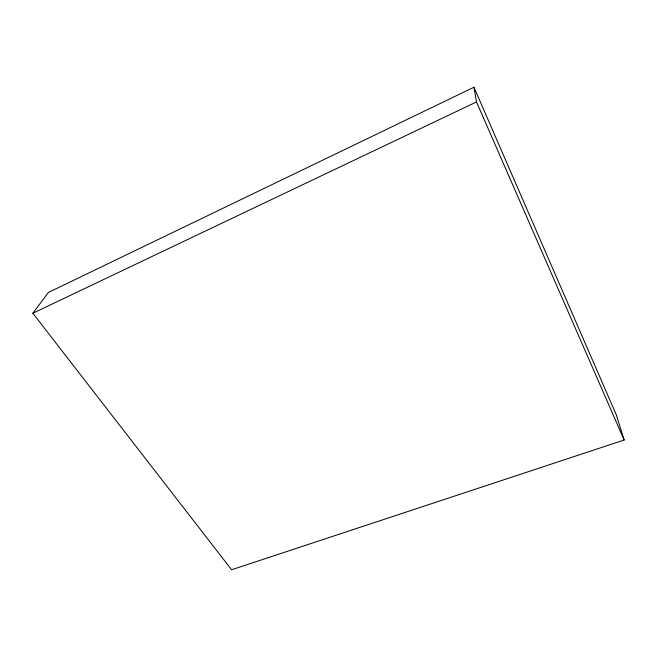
<?xml version="1.0" encoding="UTF-8"?>
<svg xmlns="http://www.w3.org/2000/svg" width="657" height="657" viewBox="0 0 657 657"><rect width="100%" height="100%" fill="white"/><g stroke="black" fill="none" stroke-linecap="round" stroke-linejoin="round"><path stroke-width="0.99" d="M32.85 313.233L48.446 292.439L473.943 87.233L616.282 414.781L624.15 440.018L231.601 569.767L32.85 313.233L476.506 101.934L473.943 87.233M476.506 101.934L624.15 440.018"/></g></svg>
